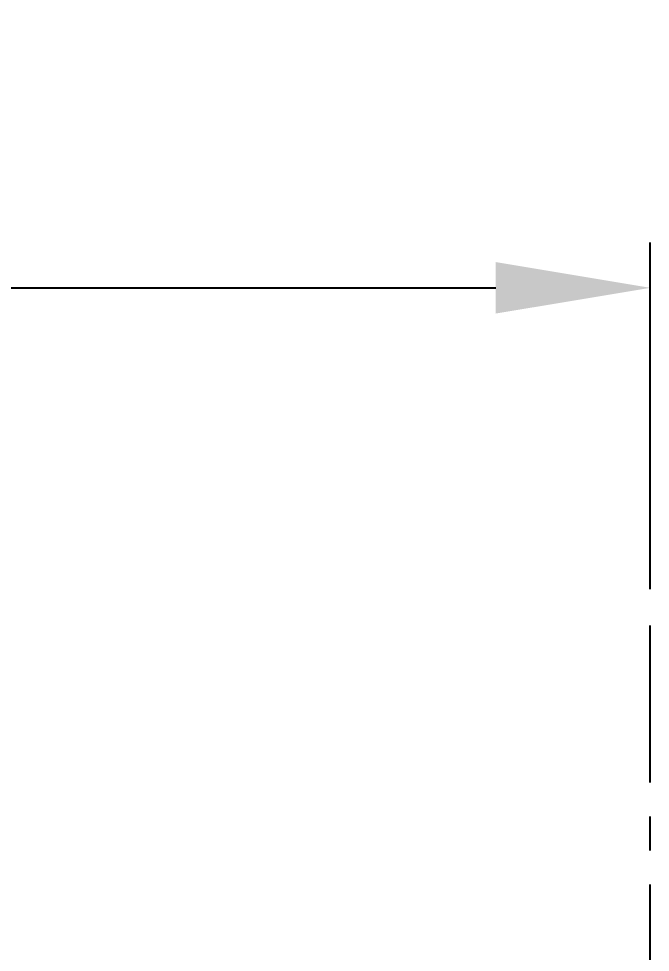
# Model space of a CAD drawing. Header units: millimetres. Extents: x 5828 to 6704, y 123 to 421.
# Drawn here: x 6407.12 to 6414.07, y 281.18 to 291.46 of the extents above; entities that cross this region are included whole.
import ezdxf

# ---------------------------------------------------------------- set-up
doc = ezdxf.new("R2010")
doc.units = ezdxf.units.MM
doc.linetypes.add('CENTER', pattern=[0.6, 0.375, -0.075, 0.075, -0.075])
doc.layers.add('外形图', color=7, linetype='Continuous')
doc.styles.add('微软雅黑', font='msyh.ttc', dxfattribs={"height": 2.1})
doc.dimstyles.new('尺寸标注_1_20比例', dxfattribs={"dimtxt": 2.1, "dimasz": 1.7, "dimexe": 0.5, "dimexo": 0.4, "dimgap": 0.5, "dimtad": 1, "dimdec": 1, "dimlfac": 20, "dimdsep": 46, "dimtxsty": '微软雅黑', "dimcen": 0.09, "dimadec": 0, "dimazin": 0, "dimtp": 0.01, "dimtm": 0.01, "dimtfac": 1, "dimtdec": 1, "dimtofl": 0, "dimtmove": 0, "dimatfit": 3, "dimfxl": 1, "dimtolj": 1, "dimarcsym": 0})

# ---------------------------------------------------------------- blocks, each defined once
blk = doc.blocks.new('*D1501')
at = {"layer": 'Defpoints', "color": 0}
for p in [(6387.121, 288.498), (6414.071, 288.498), (6414.071, 284.78)]:
    blk.add_point(p, dxfattribs=at)
at = {"layer": '外形图', "color": 0, "lineweight": -2, "ltscale": 20}
for p, q in [((6387.121, 288.898), (6387.121, 288.998)), ((6414.071, 285.18), (6414.071, 288.998)), ((6388.821, 288.498), (6412.371, 288.498))]:
    blk.add_line(p, q, dxfattribs=at)
at = {"layer": '外形图', "color": 0}
for points in [[(6388.821, 288.782), (6388.821, 288.215), (6387.121, 288.498)], [(6412.371, 288.215), (6412.371, 288.782), (6414.071, 288.498)]]:
    blk.add_solid(points, dxfattribs=at)
at = {"layer": '外形图', "color": 0, "insert": (6399.94, 290.084), "char_height": 2.1, "attachment_point": 5, "style": '微软雅黑'}
blk.add_mtext('\\A1;539', dxfattribs=at)

msp = doc.modelspace()

# ---------------------------------------------------------------- linework, layer by layer
at = {"layer": '外形图', "linetype": 'CENTER', "ltscale": 5}
msp.add_line((6414.0708, 223.051), (6414.0708, 284.7796), dxfattribs=at)

# ---------------------------------------------------------------- dimensions: what is measured, and where the dimension line sits
at = {"layer": '外形图', "ltscale": 20}
dim = msp.add_linear_dim(base=(6414.0708, 288.4982), p1=(6387.1208, 288.4982), p2=(6414.0708, 284.7796), dimstyle='尺寸标注_1_20比例', dxfattribs=at)
dim.commit()
dim.dimension.update_dxf_attribs({"geometry": '*D1501', "text_midpoint": (6399.9397, 288.4982), "dimtype": 160})

doc.saveas('drawing.dxf')
